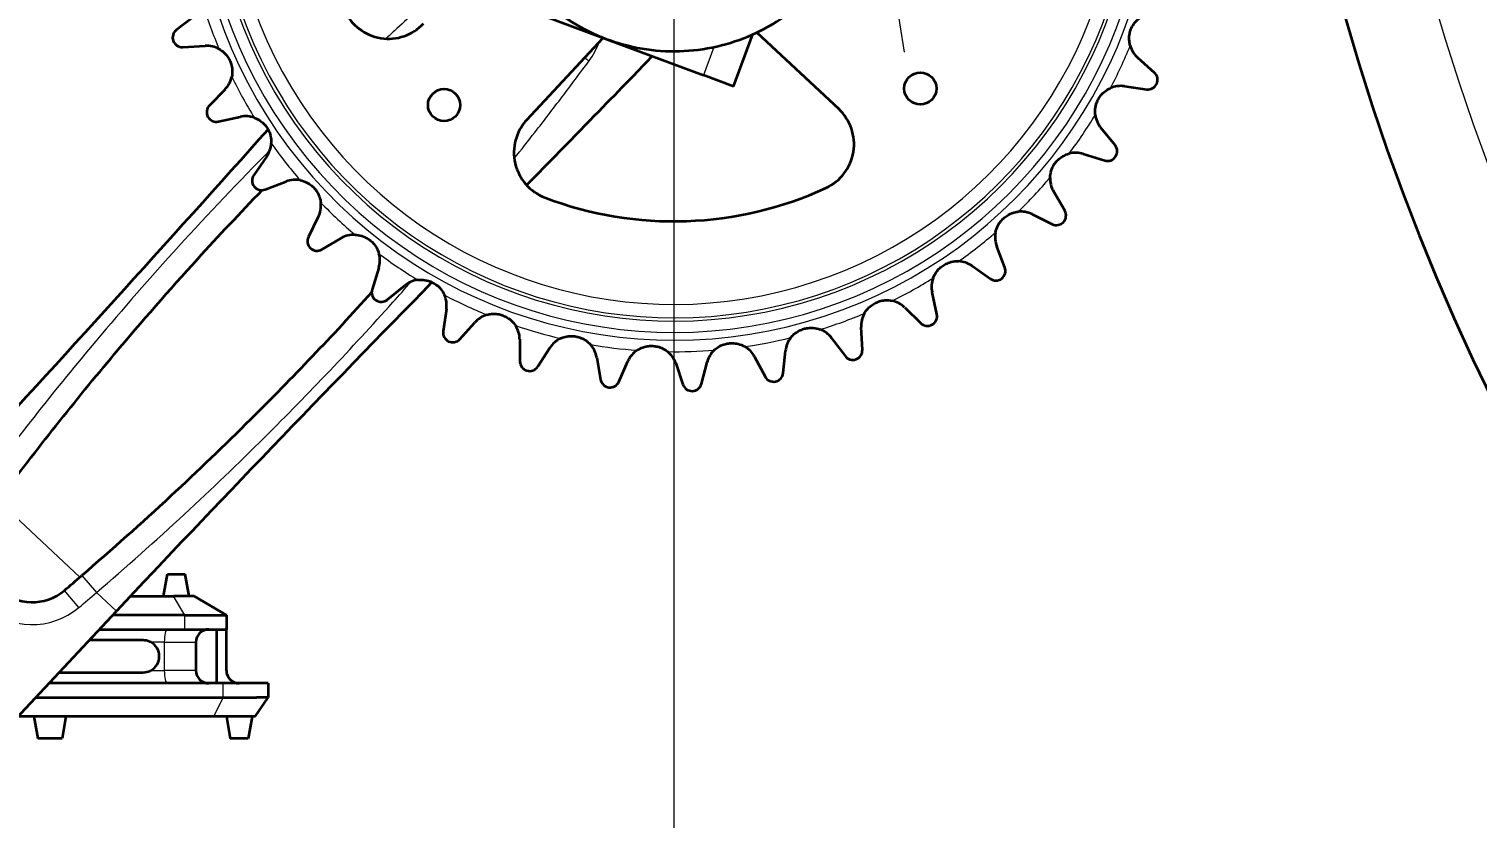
# Model space of a CAD drawing. Header units: millimetres. Extents: x 103 to 2059, y 115 to 1460.
# Drawn here: x 1101.3 to 1326.9, y 441.5 to 564.4 of the extents above; entities that cross this region are included whole.
import ezdxf

# ---------------------------------------------------------------- set-up
doc = ezdxf.new("R2010")
doc.units = ezdxf.units.MM
doc.header["$LTSCALE"] = 5
for name, color, linetype, lineweight in [('Dimension (ISO)', 7, 'Continuous', 9), ('Visible (ISO)', 7, 'Continuous', 35), ('Visible Narrow (ISO)', 7, 'Continuous', 9)]:
    doc.layers.add(name, color=color, linetype=linetype, lineweight=lineweight)
doc.styles.add('Note Text (ISO)', font='tahoma.ttf')
doc.dimstyles.new('Default (ISO)', dxfattribs={"dimscale": 5, "dimtxt": 3.5, "dimasz": 2.5, "dimexe": 3.175, "dimexo": 0, "dimgap": 0.762, "dimtad": 1, "dimdec": 1, "dimrnd": 1e-08, "dimzin": 4, "dimtxsty": 'Note Text (ISO)', "dimcen": 0.09, "dimdle": 10, "dimclrd": 256, "dimclre": 256, "dimclrt": 256, "dimadec": 0, "dimazin": 0, "dimtfac": 1.001486, "dimtmove": 0, "dimatfit": 3, "dimfxl": 0, "dimtolj": 1, "dimtzin": 0, "dimlwd": -1, "dimlwe": -1, "dimarcsym": 0})

# ---------------------------------------------------------------- blocks, each defined once
blk = doc.blocks.new('*D11')
at = {"layer": 'Defpoints', "color": 0}
for p in [(1620.89, 657.71), (1232.05, 595.77), (1235.12, 576.47)]:
    blk.add_point(p, dxfattribs=at)
at = {"layer": 'Dimension (ISO)'}
for p, q in [((1620.89, 657.71), (1626.47, 622.73)), ((1611.62, 636.44), (1247.47, 578.44)), ((1232.05, 595.77), (1237.62, 560.79))]:
    blk.add_line(p, q, dxfattribs=at)
for points in [[(1611.3, 638.5), (1611.95, 634.39), (1623.97, 638.41)], [(1247.14, 580.49), (1247.79, 576.38), (1235.12, 576.47)]]:
    blk.add_solid(points, dxfattribs=at)
at = {"layer": 'Dimension (ISO)', "insert": (1352.21, 622.4), "char_height": 17.5, "attachment_point": 1, "rotation": 9.0504, "style": 'Note Text (ISO)'}
blk.add_mtext('\\A1; \\fTahoma|b0|i0;{\\H17.5000;(300) - 398,0}', dxfattribs=at)
blk = doc.blocks.new('*D12')
at = {"layer": 'Defpoints', "color": 0}
for p in [(624.78, 661.37), (1641.2, 660.94), (1641.2, 191.37)]:
    blk.add_point(p, dxfattribs=at)
at = {"layer": 'Dimension (ISO)'}
for p, q in [((624.78, 661.37), (624.78, 175.49)), ((1641.2, 660.94), (1641.2, 175.49)), ((637.28, 191.37), (1628.7, 191.37))]:
    blk.add_line(p, q, dxfattribs=at)
for points in [[(637.28, 193.45), (637.28, 189.28), (624.78, 191.37)], [(1628.7, 193.45), (1628.7, 189.28), (1641.2, 191.37)]]:
    blk.add_solid(points, dxfattribs=at)
at = {"layer": 'Dimension (ISO)', "insert": (1090.59, 217.38), "char_height": 17.5, "attachment_point": 1, "style": 'Note Text (ISO)'}
blk.add_mtext('\\A1;1016,4', dxfattribs=at)
blk = doc.blocks.new('*D15')
at = {"layer": 'Defpoints', "color": 0}
for p in [(1201.75, 567.94), (624.78, 328.87), (624.78, 240.94)]:
    blk.add_point(p, dxfattribs=at)
at = {"layer": 'Dimension (ISO)'}
for p, q in [((1201.75, 567.94), (1201.75, 225.07)), ((624.78, 328.87), (624.78, 225.07)), ((1189.25, 240.94), (637.28, 240.94))]:
    blk.add_line(p, q, dxfattribs=at)
for points in [[(637.28, 243.03), (637.28, 238.86), (624.78, 240.94)], [(1189.25, 243.03), (1189.25, 238.86), (1201.75, 240.94)]]:
    blk.add_solid(points, dxfattribs=at)
at = {"layer": 'Dimension (ISO)', "insert": (884.49, 266.95), "char_height": 17.5, "attachment_point": 1, "style": 'Note Text (ISO)'}
blk.add_mtext('\\A1;577,0', dxfattribs=at)
blk = doc.blocks.new('*D16')
at = {"layer": 'Defpoints', "color": 0}
for p in [(1201.75, 567.94), (1641.2, 328.44), (1201.75, 240.94)]:
    blk.add_point(p, dxfattribs=at)
at = {"layer": 'Dimension (ISO)'}
for p, q in [((1201.75, 567.94), (1201.75, 225.07)), ((1641.2, 328.44), (1641.2, 225.07)), ((1628.7, 240.94), (1214.25, 240.94))]:
    blk.add_line(p, q, dxfattribs=at)
for points in [[(1214.25, 243.03), (1214.25, 238.86), (1201.75, 240.94)], [(1628.7, 243.03), (1628.7, 238.86), (1641.2, 240.94)]]:
    blk.add_solid(points, dxfattribs=at)
at = {"layer": 'Dimension (ISO)', "insert": (1400.01, 266.97), "char_height": 17.5, "attachment_point": 1, "style": 'Note Text (ISO)'}
blk.add_mtext('\\A1;439,5', dxfattribs=at)
blk = doc.blocks.new('*D17')
at = {"layer": 'Defpoints', "color": 0}
for p in [(178.7, 1142.44), (813.68, 1142.44), (1641.2, 312.94)]:
    blk.add_point(p, dxfattribs=at)
at = {"layer": 'Dimension (ISO)'}
for p, q in [((813.68, 1142.44), (162.83, 1142.44)), ((178.7, 325.44), (178.7, 1129.94)), ((1641.2, 312.94), (162.83, 312.94))]:
    blk.add_line(p, q, dxfattribs=at)
for points in [[(176.62, 1129.94), (180.79, 1129.94), (178.7, 1142.44)], [(176.62, 325.44), (180.79, 325.44), (178.7, 312.94)]]:
    blk.add_solid(points, dxfattribs=at)
at = {"layer": 'Dimension (ISO)', "insert": (152.64, 698.83), "char_height": 17.5, "attachment_point": 1, "rotation": 90, "style": 'Note Text (ISO)'}
blk.add_mtext('\\A1;829,5', dxfattribs=at)
blk = doc.blocks.new('*D18')
at = {"layer": 'Defpoints', "color": 0}
for p in [(129.29, 1279.41), (1543.27, 1279.41), (1641.2, 312.94)]:
    blk.add_point(p, dxfattribs=at)
at = {"layer": 'Dimension (ISO)'}
for p, q in [((1543.27, 1279.41), (113.41, 1279.41)), ((129.29, 325.44), (129.29, 1266.91)), ((1641.2, 312.94), (113.41, 312.94))]:
    blk.add_line(p, q, dxfattribs=at)
for points in [[(127.2, 1266.91), (131.37, 1266.91), (129.29, 1279.41)], [(127.2, 325.44), (131.37, 325.44), (129.29, 312.94)]]:
    blk.add_solid(points, dxfattribs=at)
at = {"layer": 'Dimension (ISO)', "insert": (103.27, 780.31), "char_height": 17.5, "attachment_point": 1, "rotation": 90, "style": 'Note Text (ISO)'}
blk.add_mtext('\\A1;966,5', dxfattribs=at)
blk = doc.blocks.new('*D19')
at = {"layer": 'Defpoints', "color": 0}
for p in [(276.78, 661.37), (1989.2, 660.94), (1989.2, 131.37)]:
    blk.add_point(p, dxfattribs=at)
at = {"layer": 'Dimension (ISO)'}
for p, q in [((276.78, 661.37), (276.78, 115.49)), ((1989.2, 660.94), (1989.2, 115.49)), ((289.28, 131.37), (1976.7, 131.37))]:
    blk.add_line(p, q, dxfattribs=at)
for points in [[(289.28, 133.45), (289.28, 129.28), (276.78, 131.37)], [(1976.7, 133.45), (1976.7, 129.28), (1989.2, 131.37)]]:
    blk.add_solid(points, dxfattribs=at)
at = {"layer": 'Dimension (ISO)', "insert": (1090.59, 157.39), "char_height": 17.5, "attachment_point": 1, "style": 'Note Text (ISO)'}
blk.add_mtext('\\A1;1712,4', dxfattribs=at)

msp = doc.modelspace()

# ---------------------------------------------------------------- linework, layer by layer
at = {"layer": 'Visible (ISO)'}
for p, q in [((1127.05, 566.39), (1124.25, 564.29)), ((1176.2, 568.45), (1191.26, 562.83)), ((1125.23, 561.59), (1128.72, 561.78)), ((1178.83, 550.26), (1190.74, 563.03)), ((1191.26, 562.83), (1206.33, 557.22)), ((1211.01, 555.47), (1214.03, 563.58)), ((1214.65, 563.86), (1227.42, 551.95)), ((1198.22, 560.04), (1198.35, 560.19)), ((1276.6, 557.6), (1274, 559.93)), ((1131.81, 555), (1129.38, 552.5)), ((1211.01, 555.47), (1206.33, 557.22)), ((1271.93, 555.49), (1275.39, 554.99)), ((1130.77, 549.99), (1134.18, 550.72)), ((1270.46, 546.3), (1268.26, 549.01)), ((1138.29, 544.51), (1136.28, 541.65)), ((1265.52, 544.95), (1268.86, 543.92)), ((1138.05, 539.39), (1141.31, 540.64)), ((1262.63, 536.1), (1260.88, 539.12)), ((1146.34, 535.15), (1144.8, 532.02)), ((1257.54, 535.54), (1260.67, 534)), ((1146.9, 530.06), (1149.92, 531.81)), ((1253.3, 527.25), (1252.04, 530.5)), ((1155.75, 527.17), (1154.72, 523.83)), ((1248.18, 527.49), (1251.04, 525.48)), ((1157.1, 522.23), (1159.81, 524.43)), ((1242.7, 519.97), (1241.97, 523.38)), ((1166.29, 520.76), (1165.8, 517.3)), ((1237.69, 521.01), (1240.19, 518.57)), ((1168.4, 516.09), (1170.73, 518.69)), ((1231.1, 514.43), (1230.91, 517.92)), ((1177.71, 516.08), (1177.76, 512.58)), ((1180.52, 511.79), (1182.41, 514.73)), ((1226.3, 516.25), (1228.4, 513.45)), ((1189.71, 513.24), (1190.31, 509.8)), ((1193.16, 509.45), (1194.57, 512.64)), ((1202.02, 512.31), (1203.15, 509.01)), ((1206.02, 509.11), (1206.91, 512.48)), ((1214.31, 513.32), (1215.95, 510.24)), ((1218.76, 510.78), (1219.12, 514.26)), ((1122.22, 476.05), (1122.82, 479.45)), ((1122.82, 479.45), (1125.62, 479.45)), ((1126.22, 476.05), (1125.62, 479.45)), ((1117.11, 476.05), (1123.78, 476.05)), ((1127.02, 476.05), (1123.78, 476.05)), ((1132.02, 473.05), (1127.02, 476.05)), ((1097.83, 455.39), (1114.89, 473.67)), ((1125.54, 473.05), (1114.31, 473.05)), ((1125.54, 473.05), (1132.02, 473.05)), ((1132.02, 473.05), (1132.02, 470.85)), ((1112.26, 470.85), (1125.54, 470.85)), ((1125.54, 470.85), (1132.02, 470.85)), ((1130.52, 462.45), (1130.52, 470.85)), ((1132.02, 464.45), (1132.02, 470.85)), ((1119.07, 469.15), (1110.67, 469.15)), ((1127.27, 468.85), (1127.27, 464.45)), ((1106, 464.15), (1119.07, 464.15)), ((1102.36, 460.25), (1131.54, 460.25)), ((1131.54, 462.45), (1104.42, 462.45)), ((1138.52, 462.45), (1131.54, 462.45)), ((1131.54, 460.25), (1136.33, 460.25)), ((1136.33, 460.25), (1136.71, 460.25)), ((1136.52, 457.25), (1138.52, 460.25)), ((1138.52, 460.25), (1136.71, 460.25)), ((1138.52, 462.45), (1138.52, 460.25)), ((1130.03, 457.25), (1099.57, 457.25)), ((1102.02, 457.25), (1102.62, 453.85)), ((1107.02, 457.25), (1106.42, 453.85)), ((1136.52, 457.25), (1130.03, 457.25)), ((1132.02, 457.25), (1132.62, 453.85)), ((1136.02, 457.25), (1135.42, 453.85)), ((1106.42, 453.85), (1102.62, 453.85)), ((1135.42, 453.85), (1132.62, 453.85))]:
    msp.add_line(p, q, dxfattribs=at)
for centre in [(1240.13, 555.13), (1165.93, 552.56)]:
    msp.add_circle(centre, 2.5, dxfattribs=at)
for centre, radius, start, end in [((1641.2, 660.94), 348, 191.1089, 126.0644), ((1157.26, 570.39), 7.5, 204.8013, 316.9834), ((1125.15, 563.09), 1.5, 126.8492, 273.1176), ((1128.94, 557.79), 4, 60.9291, 93.1176), ((1276.67, 562.91), 4, 195.9291, 228.1176), ((1275.6, 556.48), 1.5, 261.8492, 48.1176), ((1128.94, 557.79), 4, 315.8492, 348.0376), ((1271.36, 551.53), 4, 81.8492, 114.0376), ((1130.45, 551.45), 1.5, 135.8492, 282.1176), ((1135.02, 546.81), 4, 69.9291, 102.1176), ((1222.3, 546.46), 7.5, 294.8013, 46.9834), ((1271.36, 551.53), 4, 186.9291, 219.1176), ((1184.32, 545.15), 7.5, 136.9834, 249.1654), ((1135.02, 546.81), 4, 324.8492, 357.0376), ((1269.3, 545.35), 1.5, 252.8492, 39.1176), ((1264.34, 541.12), 4, 72.8492, 105.0376), ((1137.51, 540.79), 1.5, 144.8492, 291.1176), ((1142.75, 536.91), 4, 78.9291, 111.1176), ((1201.75, 590.94), 56.5, 249.1654, 294.8013), ((1264.34, 541.12), 4, 177.9291, 210.1176), ((1142.75, 536.91), 4, 333.8492, 6.0376), ((1255.78, 531.95), 4, 63.8492, 96.0376), ((1261.33, 535.34), 1.5, 243.8492, 30.1176), ((1255.78, 531.95), 4, 168.9291, 201.1176), ((1146.14, 531.35), 1.5, 153.8492, 300.1176), ((1151.93, 528.35), 4, 87.9291, 120.1176), ((1151.93, 528.35), 4, 342.8492, 15.0376), ((1245.88, 524.22), 4, 54.8492, 87.0376), ((1251.9, 526.71), 1.5, 234.8492, 21.1176), ((1156.15, 523.39), 1.5, 162.8492, 309.1176), ((1162.33, 521.33), 4, 96.9291, 129.1176), ((1245.88, 524.22), 4, 159.9291, 192.1176), ((1162.33, 521.33), 4, 351.8492, 24.0376), ((1234.9, 518.14), 4, 45.8492, 78.0376), ((1173.71, 516.02), 4, 105.9291, 138.1176), ((1234.9, 518.14), 4, 150.9291, 183.1176), ((1241.24, 519.65), 1.5, 225.8492, 12.1176), ((1167.28, 517.09), 1.5, 171.8492, 318.1176), ((1173.71, 516.02), 4, 0.8492, 33.0376), ((1223.1, 513.85), 4, 36.8492, 69.0376), ((1185.77, 512.55), 4, 114.9291, 147.1176), ((1185.77, 512.55), 4, 9.8492, 42.0376), ((1210.78, 511.46), 4, 132.9291, 165.1176), ((1210.78, 511.46), 4, 27.8492, 60.0376), ((1223.1, 513.85), 4, 141.9291, 174.1176), ((1229.6, 514.35), 1.5, 216.8492, 3.1176), ((1179.26, 512.61), 1.5, 180.8492, 327.1176), ((1198.23, 511.02), 4, 123.9291, 156.1176), ((1198.23, 511.02), 4, 18.8492, 51.0376), ((1217.27, 510.94), 1.5, 207.8492, 354.1176), ((1191.79, 510.05), 1.5, 189.8492, 336.1176), ((1204.57, 509.49), 1.5, 198.8492, 345.1176), ((783.35, 858.23), 500, 310.3046, 310.7121), ((1101.77, 482.84), 7.75, 226.9834, 310.3046), ((1129.27, 468.85), 2, 90, 180), ((1119.07, 466.65), 2.5, 298.3576, 61.6424), ((1129.27, 464.45), 2, 180, 270), ((1134.02, 464.45), 2, 180, 270)]:
    msp.add_arc(centre, radius, start, end, dxfattribs=at)
for points, knots in [([(1174.44, 578.51), (1175.88, 575.35), (1177.86, 572.46), (1182.99, 567.21), (1186.2, 565), (1193.34, 561.88), (1197.22, 561.03), (1205.07, 560.87), (1208.98, 561.56), (1216.24, 564.39), (1219.54, 566.48), (1224.87, 571.52), (1226.96, 574.33), (1228.53, 577.43)], [0.000001, 0.000001, 0.000001, 0.000001, 1.041341, 1.041341, 2.199104, 2.199104, 3.37621, 3.37621, 4.553299, 4.553299, 5.711063, 5.711063, 6.751806, 6.751806, 6.751806, 6.751806]), ([(1272.82, 561.81), (1272.76, 562.03), (1272.72, 562.26), (1272.66, 562.84), (1272.67, 563.18), (1272.75, 563.75), (1272.81, 563.98), (1272.96, 564.41), (1273.05, 564.62), (1273.29, 565.07), (1273.46, 565.31), (1273.9, 565.81), (1274.18, 566.06), (1274.49, 566.26)], [-0.7208053, -0.7208053, -0.7208053, -0.7208053, -0.6524915, -0.6524915, -0.5565382, -0.5565382, -0.4899616, -0.4899616, -0.4268677, -0.4268677, -0.3451284, -0.3451284, -0.2370294, -0.2370294, -0.2370294, -0.2370294]), ([(1130.88, 561.29), (1131.07, 561.18), (1131.25, 561.06), (1131.69, 560.71), (1131.93, 560.46), (1132.29, 559.99), (1132.42, 559.78), (1132.62, 559.36), (1132.71, 559.15), (1132.86, 558.65), (1132.91, 558.36), (1132.96, 557.69), (1132.93, 557.32), (1132.85, 556.96)], [-0.7207378, -0.7207378, -0.7207378, -0.7207378, -0.6587958, -0.6587958, -0.5600043, -0.5600043, -0.4915829, -0.4915829, -0.4271545, -0.4271545, -0.344407, -0.344407, -0.2370264, -0.2370264, -0.2370264, -0.2370264]), ([(1267.39, 551.05), (1267.37, 551.23), (1267.36, 551.43), (1267.37, 551.98), (1267.43, 552.33), (1267.6, 552.92), (1267.7, 553.15), (1267.92, 553.58), (1268.04, 553.78), (1268.37, 554.2), (1268.57, 554.41), (1269.09, 554.84), (1269.4, 555.04), (1269.73, 555.18)], [-0.7206686, -0.7206686, -0.7206686, -0.7206686, -0.6653866, -0.6653866, -0.563676, -0.563676, -0.4933101, -0.4933101, -0.4274756, -0.4274756, -0.3436616, -0.3436616, -0.2370232, -0.2370232, -0.2370232, -0.2370232]), ([(1136.39, 550.57), (1136.78, 550.42), (1137.15, 550.22), (1137.71, 549.78), (1137.92, 549.58), (1138.26, 549.17), (1138.39, 548.98), (1138.64, 548.53), (1138.75, 548.28), (1138.95, 547.65), (1139.01, 547.27), (1139.02, 546.79), (1139.02, 546.69), (1139.02, 546.6)], [-0.6703108, -0.6703108, -0.6703108, -0.6703108, -0.5494008, -0.5494008, -0.4687436, -0.4687436, -0.4014478, -0.4014478, -0.325278, -0.325278, -0.216087, -0.216087, -0.1891808, -0.1891808, -0.1891808, -0.1891808]), ([(1260.34, 541.27), (1260.35, 541.43), (1260.36, 541.59), (1260.45, 542.12), (1260.56, 542.48), (1260.83, 543.05), (1260.96, 543.28), (1261.26, 543.69), (1261.42, 543.87), (1261.83, 544.25), (1262.08, 544.44), (1262.65, 544.77), (1262.97, 544.9), (1263.3, 544.99)], [-0.6197406, -0.6197406, -0.6197406, -0.6197406, -0.573287, -0.573287, -0.4669064, -0.4669064, -0.3924516, -0.3924516, -0.322766, -0.322766, -0.2345204, -0.2345204, -0.1338683, -0.1338683, -0.1338683, -0.1338683]), ([(1096.69, 491.18), (1099.58, 495.05), (1102.52, 498.87), (1108.51, 506.42), (1111.55, 510.15), (1118.86, 518.84), (1123.16, 523.76), (1130.85, 532.2), (1134.19, 535.77), (1137.58, 539.29)], [0, 0, 0, 0, 1.458935, 1.458935, 2.917871, 2.917871, 4.91135, 4.91135, 6.411012, 6.411012, 6.411012, 6.411012]), ([(1143.52, 540.84), (1143.86, 540.77), (1144.2, 540.66), (1144.8, 540.36), (1145.06, 540.19), (1145.49, 539.84), (1145.66, 539.66), (1145.99, 539.27), (1146.14, 539.05), (1146.45, 538.47), (1146.58, 538.11), (1146.69, 537.6), (1146.71, 537.47), (1146.72, 537.33)], [-0.563685, -0.563685, -0.563685, -0.563685, -0.4604034, -0.4604034, -0.3732515, -0.3732515, -0.3035231, -0.3035231, -0.2280963, -0.2280963, -0.1195352, -0.1195352, -0.0801931, -0.0801931, -0.0801931, -0.0801931]), ([(1251.85, 532.71), (1251.92, 533.06), (1252.03, 533.4), (1252.33, 534), (1252.5, 534.26), (1252.85, 534.69), (1253.03, 534.86), (1253.42, 535.19), (1253.64, 535.34), (1254.21, 535.65), (1254.58, 535.78), (1255.08, 535.89), (1255.22, 535.91), (1255.35, 535.92)], [-0.563685, -0.563685, -0.563685, -0.563685, -0.4604034, -0.4604034, -0.3732515, -0.3732515, -0.3035231, -0.3035231, -0.2280963, -0.2280963, -0.1195352, -0.1195352, -0.0801931, -0.0801931, -0.0801931, -0.0801931]), ([(1152.07, 532.35), (1152.23, 532.34), (1152.39, 532.33), (1152.92, 532.24), (1153.28, 532.13), (1153.86, 531.86), (1154.08, 531.73), (1154.49, 531.43), (1154.67, 531.27), (1155.05, 530.86), (1155.24, 530.61), (1155.57, 530.04), (1155.7, 529.71), (1155.79, 529.39)], [-0.6197406, -0.6197406, -0.6197406, -0.6197406, -0.573287, -0.573287, -0.4669064, -0.4669064, -0.3924516, -0.3924516, -0.322766, -0.322766, -0.2345204, -0.2345204, -0.1338683, -0.1338683, -0.1338683, -0.1338683]), ([(1242.12, 525.59), (1242.26, 525.98), (1242.47, 526.35), (1242.91, 526.91), (1243.11, 527.12), (1243.51, 527.45), (1243.71, 527.59), (1244.16, 527.84), (1244.41, 527.95), (1245.03, 528.15), (1245.42, 528.21), (1245.9, 528.22), (1245.99, 528.22), (1246.09, 528.21)], [-0.6703108, -0.6703108, -0.6703108, -0.6703108, -0.5494008, -0.5494008, -0.4687436, -0.4687436, -0.4014478, -0.4014478, -0.325278, -0.325278, -0.216087, -0.216087, -0.1891808, -0.1891808, -0.1891808, -0.1891808]), ([(1161.85, 525.3), (1162.04, 525.32), (1162.23, 525.33), (1162.78, 525.32), (1163.14, 525.26), (1163.72, 525.09), (1163.95, 524.99), (1164.38, 524.77), (1164.58, 524.64), (1165, 524.32), (1165.21, 524.12), (1165.64, 523.6), (1165.84, 523.29), (1165.98, 522.96)], [-0.7206686, -0.7206686, -0.7206686, -0.7206686, -0.6653866, -0.6653866, -0.563676, -0.563676, -0.4933101, -0.4933101, -0.4274756, -0.4274756, -0.3436616, -0.3436616, -0.2370232, -0.2370232, -0.2370232, -0.2370232]), ([(1154.65, 523.36), (1148.57, 516.62), (1142.28, 510.02), (1131.71, 499.51), (1127.55, 495.52), (1118.79, 487.39), (1114.17, 483.27), (1109.48, 479.24)], [5.116041, 5.116041, 5.116041, 5.116041, 7.905008, 7.905008, 9.657398, 9.657398, 11.526997, 11.526997, 11.526997, 11.526997]), ([(1231.4, 520.08), (1231.51, 520.27), (1231.62, 520.44), (1231.98, 520.89), (1232.23, 521.13), (1232.7, 521.49), (1232.91, 521.61), (1233.33, 521.82), (1233.54, 521.91), (1234.04, 522.06), (1234.33, 522.11), (1235, 522.15), (1235.37, 522.13), (1235.73, 522.05)], [-0.7207378, -0.7207378, -0.7207378, -0.7207378, -0.6587958, -0.6587958, -0.5600043, -0.5600043, -0.4915829, -0.4915829, -0.4271545, -0.4271545, -0.344407, -0.344407, -0.2370264, -0.2370264, -0.2370264, -0.2370264]), ([(1172.61, 519.86), (1172.83, 519.93), (1173.07, 519.97), (1173.64, 520.03), (1173.98, 520.02), (1174.55, 519.94), (1174.78, 519.88), (1175.21, 519.73), (1175.42, 519.64), (1175.87, 519.39), (1176.11, 519.23), (1176.62, 518.79), (1176.86, 518.51), (1177.06, 518.2)], [-0.7208053, -0.7208053, -0.7208053, -0.7208053, -0.6524915, -0.6524915, -0.5565382, -0.5565382, -0.4899616, -0.4899616, -0.4268677, -0.4268677, -0.3451284, -0.3451284, -0.2370294, -0.2370294, -0.2370294, -0.2370294]), ([(1219.95, 516.31), (1220.09, 516.49), (1220.25, 516.67), (1220.68, 517.05), (1220.96, 517.24), (1221.48, 517.51), (1221.7, 517.6), (1222.14, 517.74), (1222.36, 517.78), (1222.87, 517.85), (1223.16, 517.86), (1223.83, 517.8), (1224.19, 517.71), (1224.53, 517.58)], [-0.7207961, -0.7207961, -0.7207961, -0.7207961, -0.6533465, -0.6533465, -0.5570058, -0.5570058, -0.4901798, -0.4901798, -0.4269054, -0.4269054, -0.3450301, -0.3450301, -0.237029, -0.237029, -0.237029, -0.237029]), ([(1184.09, 516.18), (1184.31, 516.29), (1184.55, 516.37), (1185.11, 516.51), (1185.45, 516.55), (1186.01, 516.55), (1186.24, 516.53), (1186.69, 516.45), (1186.9, 516.4), (1187.38, 516.23), (1187.64, 516.1), (1188.21, 515.75), (1188.5, 515.51), (1188.74, 515.23)], [-0.7207106, -0.7207106, -0.7207106, -0.7207106, -0.6484878, -0.6484878, -0.5544322, -0.5544322, -0.4889809, -0.4889809, -0.4267015, -0.4267015, -0.3455757, -0.3455757, -0.2370312, -0.2370312, -0.2370312, -0.2370312]), ([(1196, 514.34), (1196.2, 514.48), (1196.43, 514.6), (1196.97, 514.83), (1197.29, 514.92), (1197.84, 515.01), (1198.07, 515.02), (1198.53, 515.02), (1198.75, 514.99), (1199.25, 514.9), (1199.52, 514.82), (1200.14, 514.56), (1200.46, 514.36), (1200.75, 514.13)], [-0.720715, -0.720715, -0.720715, -0.720715, -0.6481525, -0.6481525, -0.5542499, -0.5542499, -0.4888962, -0.4888962, -0.4266875, -0.4266875, -0.3456148, -0.3456148, -0.2370313, -0.2370313, -0.2370313, -0.2370313]), ([(1208.05, 514.38), (1208.23, 514.55), (1208.43, 514.7), (1208.92, 515.01), (1209.22, 515.16), (1209.76, 515.33), (1209.99, 515.38), (1210.44, 515.45), (1210.66, 515.46), (1211.17, 515.45), (1211.46, 515.41), (1212.11, 515.25), (1212.46, 515.1), (1212.78, 514.92)], [-0.7206941, -0.7206941, -0.7206941, -0.7206941, -0.6497683, -0.6497683, -0.5551292, -0.5551292, -0.4893051, -0.4893051, -0.4267558, -0.4267558, -0.3454269, -0.3454269, -0.2370306, -0.2370306, -0.2370306, -0.2370306]), ([(1120.26, 468.85), (1120.21, 468.87), (1120.16, 468.9), (1119.78, 469.07), (1119.42, 469.15), (1119.07, 469.15)], [-1.0803109, -1.0803109, -1.0803109, -1.0803109, -1.0638158, -1.0638158, -0.9567075, -0.9567075, -0.9567075, -0.9567075]), ([(1119.07, 464.15), (1119.43, 464.15), (1119.8, 464.23), (1120.18, 464.4), (1120.22, 464.43), (1120.26, 464.45)], [-0.9567075, -0.9567075, -0.9567075, -0.9567075, -0.8464268, -0.8464268, -0.8327586, -0.8327586, -0.8327586, -0.8327586])]:
    msp.add_open_spline(points, degree=3, knots=knots, dxfattribs=at)
for points in [[(1198.22, 560.04), (1195.81, 557.46), (1188.54, 550.04), (1178.8, 540.07)], [(1138.51, 548.76), (1123.4, 531.85), (1105.65, 512.14), (1090.76, 496.18)], [(1164.04, 524.94), (1148.21, 508.7), (1129.77, 489.62), (1114.89, 473.67)]]:
    msp.add_open_spline(points, degree=3, dxfattribs=at)
at = {"layer": 'Visible Narrow (ISO)'}
for p, q in [((1197.86, 560.37), (1198.22, 560.04)), ((1207.96, 561.59), (1206.33, 557.22)), ((1109.19, 478.98), (1096.46, 490.87)), ((1109.48, 479.24), (1111.77, 476.58)), ((1109.04, 474.26), (1106.78, 476.93)), ((1114.89, 473.67), (1111.77, 476.58)), ((1125.54, 473.05), (1123.78, 476.05)), ((1125.54, 470.85), (1125.54, 473.05)), ((1122.34, 468.85), (1120.26, 468.85)), ((1122.34, 468.85), (1127.27, 468.85)), ((1122.34, 468.85), (1122.34, 464.45)), ((1120.26, 464.45), (1122.34, 464.45)), ((1127.27, 464.45), (1122.34, 464.45)), ((1131.54, 460.25), (1130.03, 457.25)), ((1131.54, 460.25), (1131.54, 462.45))]:
    msp.add_line(p, q, dxfattribs=at)
for centre, radius, start, end in [((1641.2, 660.94), 334.04, 191.195, 125.9783), ((1201.75, 590.94), 75.03, 145.5241, 359.4663), ((1201.75, 590.94), 73.81, 145.8043, 359.3091), ((1201.75, 590.94), 72.05, 146.2332, 359.0749), ((1201.75, 590.94), 71.54, 146.3628, 359.0055), ((1201.75, 590.94), 69.45, 146.9269, 358.71), ((1201.75, 590.94), 76.82, 197.256, 202.7107), ((1201.75, 590.94), 76.82, 332.256, 337.7107), ((1201.75, 590.94), 76.82, 206.256, 211.7107), ((1201.75, 590.94), 76.82, 323.256, 328.7107), ((1201.75, 590.94), 76.82, 215.256, 220.7107), ((1201.75, 590.94), 76.82, 314.256, 319.7107), ((1201.75, 590.94), 76.82, 224.256, 229.7107), ((1201.75, 590.94), 76.82, 305.256, 310.7107), ((1201.75, 590.94), 76.82, 233.256, 238.7107), ((1201.75, 590.94), 76.82, 296.256, 301.7107), ((1201.75, 590.94), 76.82, 242.256, 247.7107), ((1201.75, 590.94), 76.82, 287.256, 292.7107), ((1201.75, 590.94), 76.82, 251.256, 256.7107), ((1201.75, 590.94), 76.82, 260.256, 265.7107), ((1201.75, 590.94), 76.82, 269.256, 274.7107), ((1201.75, 590.94), 76.82, 278.256, 283.7107), ((783.35, 858.23), 503.5, 310.3046, 310.7121), ((1101.77, 482.84), 11.25, 226.9834, 310.3046)]:
    msp.add_arc(centre, radius, start, end, dxfattribs=at)
for centre, major_axis, ratio, start_param, end_param in [((1188.94, 559.89), (2.82, -2.07), 0.176143, 4.451864, 4.691766), ((1122.83, 468.85), (0, 2), 0.241921, 0, 1.570796), ((1122.83, 464.45), (0, -2), 0.241921, 4.712389, 6.283185)]:
    msp.add_ellipse(centre, major_axis=major_axis, ratio=ratio, start_param=start_param, end_param=end_param, dxfattribs=at)
for points, knots in [([(1171.23, 575.57), (1168.98, 573.66), (1166.8, 571.77), (1162.46, 567.96), (1160.32, 566.04), (1157.75, 563.71), (1157.31, 563.31), (1156.86, 562.9)], [-11.527149, -11.527149, -11.527149, -11.527149, -10.647014, -10.647014, -9.766879, -9.766879, -9.582939, -9.582939, -9.582939, -9.582939]), ([(1176.87, 544.23), (1177.95, 545.58), (1179.02, 546.94), (1181.5, 550.12), (1182.91, 551.96), (1185.72, 555.66), (1187.11, 557.53), (1188.52, 559.43)], [-1.9442, -1.9442, -1.9442, -1.9442, -1.414946, -1.414946, -0.707473, -0.707473, 0, 0, 0, 0]), ([(1138.81, 545.53), (1133.97, 540.64), (1129.23, 535.64), (1120.19, 525.71), (1115.89, 520.79), (1108.61, 512.12), (1105.58, 508.4), (1099.64, 500.89), (1096.72, 497.09), (1093.88, 493.27)], [-7.021226, -7.021226, -7.021226, -7.021226, -4.91135, -4.91135, -2.917871, -2.917871, -1.458935, -1.458935, 0, 0, 0, 0]), ([(1111.77, 476.58), (1116.4, 480.56), (1120.99, 484.64), (1129.72, 492.72), (1133.87, 496.7), (1144.83, 507.59), (1151.51, 514.62), (1158.91, 522.89), (1159.86, 523.95), (1160.8, 525.02)], [-11.526997, -11.526997, -11.526997, -11.526997, -9.657398, -9.657398, -7.905008, -7.905008, -4.942475, -4.942475, -4.50582, -4.50582, -4.50582, -4.50582])]:
    msp.add_open_spline(points, degree=3, knots=knots, dxfattribs=at)
msp.add_open_spline([(1188.52, 559.43), (1189.17, 560.31), (1189.7, 561.29), (1190.1, 562.34)], degree=3, dxfattribs=at)

# ---------------------------------------------------------------- dimensions: what is measured, and where the dimension line sits
at = {"layer": 'Dimension (ISO)'}
for base, p1, p2, angle, picture, middle in [((129.29, 1279.41), (1641.2, 312.94), (1543.27, 1279.41), 90, '*D18', (129.29, 809.21)), ((178.7, 1142.44), (1641.2, 312.94), (813.68, 1142.44), 90, '*D17', (178.7, 727.69)), ((1989.2, 131.37), (276.78, 661.37), (1989.2, 660.94), 180, '*D19', (1125.46, 131.37)), ((1641.2, 191.37), (624.78, 661.37), (1641.2, 660.94), 180, '*D12', (1125.46, 191.37)), ((624.78, 240.94), (1201.75, 567.94), (624.78, 328.87), 180, '*D15', (913.2, 240.94)), ((1201.745, 240.9435), (1641.2049, 328.4435), (1201.745, 567.9435), 180, '*D16', (1429.0729, 240.9435))]:
    dim = msp.add_linear_dim(base=base, p1=p1, p2=p2, angle=angle, dimstyle='Default (ISO)', override={"dimgap": 0.762, "dimdec": 1, "dimtol": 0, "dimlim": 0, "dimtp": 0, "dimtm": 0, "dimtdec": 2, "dimtofl": 0, "dimatfit": 1}, dxfattribs=at)
    dim.commit()
    dim.dimension.update_dxf_attribs({"geometry": picture, "text_midpoint": middle, "dimtype": 160})
dim = msp.add_linear_dim(base=(1235.12, 576.47), p1=(1620.89, 657.71), p2=(1232.05, 595.77), angle=9.0504, text=' \\fTahoma|b0|i0;{\\H17.5000;(300) - 398,0}', dimstyle='Default (ISO)', override={"dimgap": 0.762, "dimdec": 1, "dimtol": 0, "dimlim": 0, "dimtp": 0, "dimtm": 0, "dimtdec": 2, "dimtofl": 0, "dimatfit": 1}, dxfattribs=at)
dim.commit()
dim.dimension.update_dxf_attribs({"geometry": '*D11', "text_midpoint": (1429.54, 607.44), "dimtype": 160})

doc.saveas('drawing.dxf')
